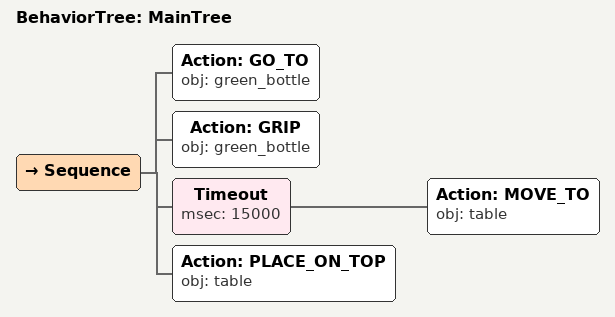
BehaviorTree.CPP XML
<root main_tree_to_execute="MainTree">
  <BehaviorTree ID="MainTree">
    <Sequence>
      <!-- Go to green_bottle -->
      <Action ID="GO_TO" obj="green_bottle" />
      <!-- Grip green_bottle -->
      <Action ID="GRIP" obj="green_bottle" />
      <!-- Timeout: NAVIGATE_TO table within 15s -->
      <Timeout msec="15000">
        <!-- Navigate to table -->
        <Action ID="MOVE_TO" obj="table" />
      </Timeout>
      <!-- Move to table -->
      <Action ID="PLACE_ON_TOP" obj="table" />
    </Sequence>
  </BehaviorTree>
</root>
